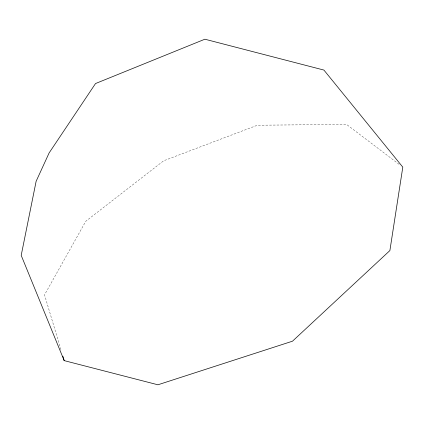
<?xml version="1.0" encoding="UTF-8"?>
<svg xmlns="http://www.w3.org/2000/svg" width="424" height="424" viewBox="0 0 424 424"><rect width="100%" height="100%" fill="white"/><g stroke="black" fill="none" stroke-linecap="round" stroke-linejoin="round"><path stroke-width="0.32" stroke-dasharray="2.12 1.59" d="M399.122 164.348L346.556 124.418L257.405 125.223L163.643 160.786L85.77 221.28L44.531 294.85L61.348 351.13"/><path stroke-width="0.64" d="M64.183 360.617L157.919 384.791L292.481 341.198L389.889 250.573L402.8 167.141L323.915 70.071L204.877 39.209L95.522 83.544L49.131 152.916L36.13 181.287L21.2 255.381L64.183 360.617L62.858 356.192"/></g></svg>
